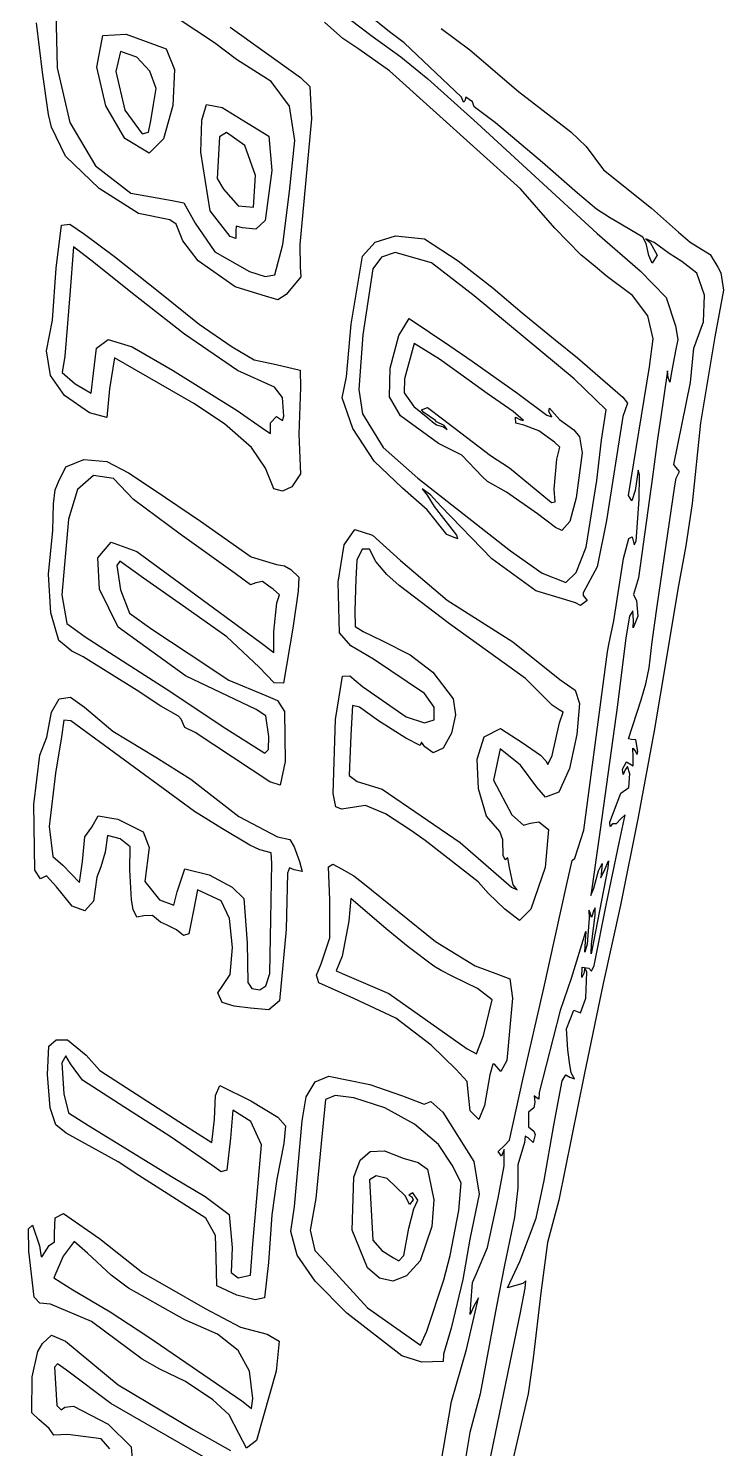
# Model space of a CAD drawing. Header units: centimetres. Extents: x -15 to 4, y -18.3 to 11.
# Drawn here: x -7.501 to -5.904, y 2.628 to 5.893 of the extents above; entities that cross this region are included whole.
import ezdxf

# ---------------------------------------------------------------- set-up
doc = ezdxf.new("R2010")
doc.units = ezdxf.units.CM
doc.header["$MEASUREMENT"] = 0
doc.layers.add('digfab課題 v2_Sketch1', color=7, linetype='Continuous')

msp = doc.modelspace()

# ---------------------------------------------------------------- linework, layer by layer
at = {"layer": 'digfab課題 v2_Sketch1'}
for p, q in [((-7.4398, 5.9926), (-7.4353, 5.8022)), ((-7.0734, 5.8596), (-7.1596, 5.916)), ((-6.7875, 5.9324), (-6.7112, 5.8747)), ((-6.6713, 5.8848), (-6.7228, 5.9257)), ((-7.4686, 5.7919), (-7.4825, 5.905)), ((-7.3305, 5.8761), (-7.2766, 5.8789)), ((-7.2766, 5.8789), (-7.1851, 5.8457)), ((-7.0379, 5.8951), (-6.876, 5.7798)), ((-6.7786, 5.8696), (-6.821, 5.9071)), ((-6.6374, 5.8595), (-6.6713, 5.8848)), ((-6.5524, 5.8926), (-6.487, 5.8434)), ((-7.3441, 5.8032), (-7.3305, 5.8761)), ((-7.3305, 5.8761), (-7.3305, 5.8761)), ((-7.1851, 5.8457), (-7.1654, 5.7979)), ((-7.0228, 5.8212), (-7.0734, 5.8596)), ((-6.7417, 5.8447), (-6.7786, 5.8696)), ((-6.6712, 5.7951), (-6.7417, 5.8447)), ((-6.7112, 5.8747), (-6.6453, 5.8269)), ((-6.5063, 5.7347), (-6.6374, 5.8595)), ((-7.2896, 5.8397), (-7.3006, 5.7934)), ((-7.2521, 5.8266), (-7.2896, 5.8397)), ((-7.2224, 5.7945), (-7.2521, 5.8266)), ((-6.9435, 5.7708), (-7.0228, 5.8212)), ((-6.6453, 5.8269), (-6.583, 5.7769)), ((-6.487, 5.8434), (-6.375, 5.7476)), ((-7.4551, 5.6945), (-7.4686, 5.7919)), ((-7.4353, 5.8022), (-7.4062, 5.6759)), ((-7.3234, 5.7148), (-7.3441, 5.8032)), ((-7.3006, 5.7934), (-7.2794, 5.7048)), ((-7.2074, 5.7546), (-7.2224, 5.7945)), ((-7.1654, 5.7979), (-7.1694, 5.7156)), ((-6.876, 5.7798), (-6.8542, 5.7591)), ((-6.3701, 5.5237), (-6.6712, 5.7951)), ((-7.2139, 5.7179), (-7.2074, 5.7546)), ((-6.9011, 5.7141), (-6.9435, 5.7708)), ((-6.8542, 5.7591), (-6.851, 5.6844)), ((-6.583, 5.7769), (-6.47, 5.6749)), ((-6.375, 5.7476), (-6.255, 5.6547)), ((-7.2796, 5.6394), (-7.3234, 5.7148)), ((-7.2198, 5.68), (-7.2139, 5.7179)), ((-7.1694, 5.7156), (-7.191, 5.6384)), ((-7.1031, 5.6813), (-7.0917, 5.7172)), ((-7.0917, 5.7172), (-7.0564, 5.7108)), ((-7.0917, 5.7172), (-7.0917, 5.7172)), ((-6.8892, 5.6351), (-6.9011, 5.7141)), ((-6.5016, 5.7229), (-6.5063, 5.7347)), ((-6.4982, 5.7261), (-6.5016, 5.7229)), ((-6.4963, 5.7345), (-6.4982, 5.7261)), ((-6.4806, 5.7236), (-6.4963, 5.7345)), ((-6.4767, 5.7123), (-6.4806, 5.7236)), ((-7.4485, 5.6658), (-7.4551, 5.6945)), ((-7.2794, 5.7048), (-7.2399, 5.6502)), ((-7.2794, 5.7048), (-7.2794, 5.7048)), ((-7.1048, 5.6078), (-7.1031, 5.6813)), ((-7.0564, 5.7108), (-6.9962, 5.6739)), ((-6.851, 5.6844), (-6.8776, 5.3954)), ((-6.4282, 5.6751), (-6.4767, 5.7123)), ((-7.4161, 5.5985), (-7.4485, 5.6658)), ((-7.4062, 5.6759), (-7.3472, 5.5769)), ((-7.2399, 5.6502), (-7.2255, 5.6537)), ((-7.2255, 5.6537), (-7.2198, 5.68)), ((-7.046, 5.6535), (-7.0621, 5.6432)), ((-7.004, 5.623), (-7.046, 5.6535)), ((-6.9962, 5.6739), (-6.9488, 5.6449)), ((-6.47, 5.6749), (-6.1941, 5.4212)), ((-6.3197, 5.5842), (-6.4282, 5.6751)), ((-6.255, 5.6547), (-6.2195, 5.6214)), ((-7.2238, 5.6055), (-7.2796, 5.6394)), ((-7.191, 5.6384), (-7.2238, 5.6055)), ((-7.0621, 5.6432), (-7.0677, 5.5475)), ((-6.9793, 5.5541), (-7.004, 5.623)), ((-6.9488, 5.6449), (-6.9418, 5.566)), ((-6.9013, 5.5175), (-6.8892, 5.6351)), ((-6.2195, 5.6214), (-6.1798, 5.5674)), ((-7.3391, 5.5242), (-7.4161, 5.5985)), ((-7.0835, 5.4733), (-7.1048, 5.6078)), ((-6.2392, 5.5136), (-6.3197, 5.5842)), ((-7.3472, 5.5769), (-7.2661, 5.5141)), ((-6.9844, 5.4815), (-6.9793, 5.5541)), ((-6.9418, 5.566), (-6.9574, 5.4507)), ((-6.1798, 5.5674), (-6.0694, 5.4796)), ((-7.2487, 5.4672), (-7.3391, 5.5242)), ((-7.0677, 5.5475), (-7.0677, 5.5475)), ((-7.0677, 5.5475), (-7.0531, 5.5227)), ((-7.0531, 5.5227), (-7.0189, 5.4847)), ((-6.2911, 5.4332), (-6.3701, 5.5237)), ((-7.2661, 5.5141), (-7.1707, 5.4967)), ((-7.1707, 5.4967), (-7.1441, 5.4915)), ((-7.1441, 5.4915), (-7.1179, 5.4445)), ((-6.9167, 5.3959), (-6.9013, 5.5175)), ((-6.1957, 5.4772), (-6.2392, 5.5136)), ((-7.1763, 5.4522), (-7.2487, 5.4672)), ((-7.038, 5.4138), (-7.0835, 5.4733)), ((-7.0189, 5.4847), (-6.9844, 5.4815)), ((-6.1655, 5.4576), (-6.1957, 5.4772)), ((-6.0889, 5.4128), (-6.1655, 5.4576)), ((-6.0694, 5.4796), (-6.0075, 5.424)), ((-7.4372, 5.3415), (-7.4252, 5.4402)), ((-7.4252, 5.4402), (-7.406, 5.4423)), ((-7.406, 5.4423), (-7.3726, 5.4193)), ((-7.1614, 5.4427), (-7.1763, 5.4522)), ((-7.1467, 5.404), (-7.1614, 5.4427)), ((-7.1179, 5.4445), (-7.0732, 5.379)), ((-7.0243, 5.4271), (-7.0247, 5.4094)), ((-7.0242, 5.4379), (-7.0243, 5.4271)), ((-7.0095, 5.4344), (-7.0242, 5.4379)), ((-6.9784, 5.4311), (-7.0095, 5.4344)), ((-6.9574, 5.4507), (-6.9784, 5.4311)), ((-6.2321, 5.3717), (-6.2911, 5.4332)), ((-6.1941, 5.4212), (-6.0951, 5.335)), ((-6.0075, 5.424), (-5.9805, 5.4009)), ((-7.3975, 5.3902), (-7.4062, 5.2797)), ((-7.3513, 5.3546), (-7.3975, 5.3902)), ((-7.3726, 5.4193), (-7.3036, 5.3682)), ((-7.1109, 5.3582), (-7.1467, 5.404)), ((-7.0247, 5.4094), (-7.038, 5.4138)), ((-6.9352, 5.3259), (-6.9167, 5.3959)), ((-6.8776, 5.3954), (-6.8769, 5.3441)), ((-6.7339, 5.3686), (-6.7045, 5.4009)), ((-6.7045, 5.4009), (-6.6577, 5.4155)), ((-6.6577, 5.4155), (-6.591, 5.409)), ((-6.591, 5.409), (-6.5136, 5.3583)), ((-6.0817, 5.3977), (-6.0889, 5.4128)), ((-6.0634, 5.4005), (-6.0823, 5.409)), ((-6.0823, 5.409), (-6.0726, 5.4007)), ((-6.0753, 5.3706), (-6.0817, 5.3977)), ((-6.0726, 5.4007), (-6.0563, 5.3713)), ((-6.0288, 5.3749), (-6.0634, 5.4005)), ((-5.9805, 5.4009), (-5.9343, 5.3726)), ((-7.2623, 5.2834), (-7.3513, 5.3546)), ((-7.3036, 5.3682), (-7.199, 5.2853)), ((-7.0259, 5.2984), (-7.1109, 5.3582)), ((-7.0732, 5.379), (-6.9929, 5.3339)), ((-6.7598, 5.2125), (-6.7339, 5.3686)), ((-6.69, 5.3667), (-6.7094, 5.34)), ((-6.6588, 5.3776), (-6.69, 5.3667)), ((-6.5753, 5.3533), (-6.6588, 5.3776)), ((-6.5136, 5.3583), (-6.433, 5.2952)), ((-6.1986, 5.3449), (-6.2321, 5.3717)), ((-6.0679, 5.3527), (-6.0753, 5.3706)), ((-6.0563, 5.3713), (-6.0679, 5.3527)), ((-5.9995, 5.3568), (-6.0288, 5.3749)), ((-5.9649, 5.33), (-5.9995, 5.3568)), ((-5.9343, 5.3726), (-5.917, 5.3439)), ((-7.4458, 5.2216), (-7.4372, 5.3415)), ((-6.9929, 5.3339), (-6.9571, 5.3219)), ((-6.9571, 5.3219), (-6.9352, 5.3259)), ((-6.8769, 5.3441), (-6.875, 5.3211)), ((-6.7094, 5.34), (-6.733, 5.1879)), ((-6.477, 5.278), (-6.5753, 5.3533)), ((-6.1737, 5.324), (-6.1986, 5.3449)), ((-6.1132, 5.2786), (-6.1737, 5.324)), ((-6.0951, 5.335), (-6.0354, 5.2738)), ((-5.9477, 5.2796), (-5.9649, 5.33)), ((-5.917, 5.3439), (-5.9097, 5.3303)), ((-5.9097, 5.3303), (-5.9036, 5.2907)), ((-6.9644, 5.2795), (-7.0259, 5.2984)), ((-6.875, 5.3211), (-6.9093, 5.2805)), ((-6.433, 5.2952), (-6.3663, 5.2388)), ((-5.9036, 5.2907), (-5.9238, 5.1832)), ((-7.4062, 5.2797), (-7.4174, 5.1392)), ((-7.1427, 5.1895), (-7.2623, 5.2834)), ((-7.199, 5.2853), (-7.1089, 5.2127)), ((-6.9278, 5.2683), (-6.9644, 5.2795)), ((-6.9093, 5.2805), (-6.9278, 5.2683)), ((-6.2474, 5.0868), (-6.477, 5.278)), ((-6.0781, 5.232), (-6.1132, 5.2786)), ((-6.0354, 5.2738), (-6.0138, 5.2086)), ((-5.9495, 5.218), (-5.9477, 5.2796)), ((-6.6498, 5.1868), (-6.6259, 5.2254)), ((-6.6259, 5.2254), (-6.5327, 5.1629)), ((-6.3663, 5.2388), (-6.291, 5.1766)), ((-6.0658, 5.1791), (-6.0781, 5.232)), ((-7.4595, 5.1516), (-7.4458, 5.2216)), ((-7.4458, 5.2216), (-7.4458, 5.2216)), ((-7.1089, 5.2127), (-7.0333, 5.1607)), ((-6.77, 5.0916), (-6.7598, 5.2125)), ((-6.0138, 5.2086), (-6.0087, 5.1777)), ((-5.9721, 5.1577), (-5.9495, 5.218)), ((-7.3449, 5.1571), (-7.3184, 5.1771)), ((-7.3184, 5.1771), (-7.2632, 5.1602)), ((-7.2632, 5.1602), (-7.1702, 5.1069)), ((-7.0207, 5.1063), (-7.1427, 5.1895)), ((-7.0333, 5.1607), (-6.9823, 5.1304)), ((-6.733, 5.1879), (-6.7422, 5.0625)), ((-6.6696, 5.1117), (-6.6498, 5.1868)), ((-6.615, 5.168), (-6.6371, 5.0868)), ((-6.5568, 5.1319), (-6.615, 5.168)), ((-6.5327, 5.1629), (-6.4815, 5.1278)), ((-6.291, 5.1766), (-6.2391, 5.1355)), ((-6.074, 5.1148), (-6.0658, 5.1791)), ((-6.0087, 5.1777), (-6.0138, 5.1512)), ((-5.9238, 5.1832), (-5.9564, 4.9857)), ((-7.4507, 5.0948), (-7.4595, 5.1516)), ((-7.4174, 5.1392), (-7.424, 5.1018)), ((-7.3517, 5.0998), (-7.3449, 5.1571)), ((-7.3034, 5.1355), (-7.3151, 5.0643)), ((-7.1211, 5.0305), (-7.3034, 5.1355)), ((-6.9823, 5.1304), (-6.9322, 5.1201)), ((-6.4886, 5.083), (-6.5568, 5.1319)), ((-6.4815, 5.1278), (-6.3768, 5.053)), ((-6.2391, 5.1355), (-6.1352, 5.0451)), ((-6.0138, 5.1512), (-6.0222, 5.1062)), ((-5.9797, 5.0782), (-5.9721, 5.1577)), ((-7.4183, 5.0483), (-7.4507, 5.0948)), ((-7.424, 5.1018), (-7.3937, 5.0755)), ((-7.3572, 5.0543), (-7.3517, 5.0998)), ((-7.1702, 5.1069), (-7.0213, 5.0144)), ((-6.9355, 5.0681), (-7.0207, 5.1063)), ((-6.9322, 5.1201), (-6.8767, 5.1071)), ((-6.8767, 5.1071), (-6.8762, 5.0671)), ((-6.6715, 5.0453), (-6.6696, 5.1117)), ((-6.6696, 5.1117), (-6.6696, 5.1117)), ((-6.122, 4.8186), (-6.074, 5.1148)), ((-6.0326, 5.1055), (-6.0487, 4.9945)), ((-6.0308, 5.0896), (-6.0326, 5.1055)), ((-6.0222, 5.1062), (-6.0269, 5.0793)), ((-7.3937, 5.0755), (-7.3572, 5.0543)), ((-7.3937, 5.0755), (-7.3937, 5.0755)), ((-7.3151, 5.0643), (-7.3209, 4.9983)), ((-6.9171, 5.0437), (-6.9355, 5.0681)), ((-6.8762, 5.0671), (-6.8795, 4.9594)), ((-6.7801, 5.0433), (-6.77, 5.0916)), ((-6.77, 5.0916), (-6.77, 5.0916)), ((-6.7422, 5.0625), (-6.7337, 5.0062)), ((-6.6371, 5.0868), (-6.6381, 5.0549)), ((-6.4469, 5.0531), (-6.4886, 5.083)), ((-6.1735, 5.0156), (-6.2474, 5.0868)), ((-6.0269, 5.0793), (-6.0308, 5.0896)), ((-6.0177, 4.8898), (-5.9797, 5.0782)), ((-7.3611, 5.0091), (-7.4183, 5.0483)), ((-7.051, 4.9834), (-7.1211, 5.0305)), ((-6.914, 5.0011), (-6.9171, 5.0437)), ((-6.756, 4.9726), (-6.7801, 5.0433)), ((-6.6462, 5.0018), (-6.6715, 5.0453)), ((-6.6381, 5.0549), (-6.6152, 5.0232)), ((-6.3875, 5.0116), (-6.4469, 5.0531)), ((-6.3768, 5.053), (-6.3102, 5.0037)), ((-6.1245, 5.0306), (-6.1355, 5.0002)), ((-6.1352, 5.0451), (-6.1245, 5.0306)), ((-7.3209, 4.9983), (-7.3611, 5.0091)), ((-7.0213, 5.0144), (-6.9582, 4.9695)), ((-6.9451, 4.9859), (-6.9309, 5.0006)), ((-6.9309, 5.0006), (-6.9175, 4.9913)), ((-6.9175, 4.9913), (-6.914, 5.0011)), ((-6.7337, 5.0062), (-6.6861, 4.9293)), ((-6.7337, 5.0062), (-6.7337, 5.0062)), ((-6.559, 4.9379), (-6.6462, 5.0018)), ((-6.6152, 5.0232), (-6.5831, 4.9969)), ((-6.6152, 5.0232), (-6.6152, 5.0232)), ((-6.5977, 5.0156), (-6.5843, 5.0213)), ((-6.5923, 5.0093), (-6.5977, 5.0156)), ((-6.566, 4.9912), (-6.5923, 5.0093)), ((-6.5843, 5.0213), (-6.5498, 4.9949)), ((-6.5831, 4.9969), (-6.5727, 4.9883)), ((-6.3636, 4.9909), (-6.3875, 5.0116)), ((-6.3821, 4.999), (-6.3705, 4.9929)), ((-6.3809, 4.985), (-6.3821, 4.999)), ((-6.3102, 5.0037), (-6.2984, 4.9998)), ((-6.3051, 5.012), (-6.3038, 5.0193)), ((-6.2984, 4.9998), (-6.3051, 5.012)), ((-6.3038, 5.0193), (-6.2806, 4.9934)), ((-6.1842, 4.9457), (-6.1735, 5.0156)), ((-6.1355, 5.0002), (-6.1729, 4.7614)), ((-6.989, 4.929), (-7.051, 4.9834)), ((-6.9582, 4.9695), (-6.9447, 4.9614)), ((-6.9447, 4.9614), (-6.9451, 4.9859)), ((-6.7068, 4.8974), (-6.756, 4.9726)), ((-6.5727, 4.9883), (-6.5635, 4.9808)), ((-6.5631, 4.9882), (-6.566, 4.9912)), ((-6.5635, 4.9808), (-6.5472, 4.9762)), ((-6.5455, 4.9799), (-6.5631, 4.9882)), ((-6.5498, 4.9949), (-6.4393, 4.9107)), ((-6.5472, 4.9762), (-6.5392, 4.9707)), ((-6.5392, 4.9707), (-6.5455, 4.9799)), ((-6.3625, 4.9806), (-6.3809, 4.985)), ((-6.3705, 4.9929), (-6.3636, 4.9909)), ((-6.3286, 4.9674), (-6.3625, 4.9806)), ((-6.2925, 4.9417), (-6.3286, 4.9674)), ((-6.2806, 4.9934), (-6.2481, 4.9693)), ((-6.2481, 4.9693), (-6.2346, 4.9536)), ((-6.0487, 4.9945), (-6.0556, 4.949)), ((-5.9564, 4.9857), (-5.9758, 4.8001)), ((-6.8795, 4.9594), (-6.876, 4.8686)), ((-6.505, 4.9112), (-6.559, 4.9379)), ((-6.2801, 4.9299), (-6.2925, 4.9417)), ((-6.2871, 4.902), (-6.2801, 4.9299)), ((-6.2346, 4.9536), (-6.229, 4.9165)), ((-6.1952, 4.8531), (-6.1842, 4.9457)), ((-6.0556, 4.949), (-6.0671, 4.8615)), ((-7.4153, 4.8848), (-7.3737, 4.9011)), ((-7.3737, 4.9011), (-7.3212, 4.897)), ((-6.9564, 4.8816), (-6.989, 4.929)), ((-6.6415, 4.8357), (-6.7068, 4.8974)), ((-6.6861, 4.9293), (-6.6063, 4.8585)), ((-6.4587, 4.8627), (-6.505, 4.9112)), ((-6.4393, 4.9107), (-6.3958, 4.8826)), ((-6.293, 4.8336), (-6.2871, 4.902)), ((-6.229, 4.9165), (-6.2426, 4.8133)), ((-7.4322, 4.8499), (-7.4153, 4.8848)), ((-7.3514, 4.8647), (-7.3882, 4.8328)), ((-7.306, 4.8577), (-7.3514, 4.8647)), ((-7.3212, 4.897), (-7.2717, 4.8707)), ((-7.2717, 4.8707), (-7.2127, 4.8321)), ((-6.937, 4.834), (-6.9564, 4.8816)), ((-6.876, 4.8686), (-6.8957, 4.8385)), ((-6.3958, 4.8826), (-6.2992, 4.803)), ((-6.1001, 4.877), (-6.1065, 4.8302)), ((-6.0971, 4.8665), (-6.1001, 4.877)), ((-6.0978, 4.8096), (-6.0971, 4.8665)), ((-6.0134, 4.8837), (-6.0177, 4.8898)), ((-6.0049, 4.8737), (-6.0134, 4.8837)), ((-6.0123, 4.8583), (-6.0049, 4.8737)), ((-7.44, 4.8317), (-7.4322, 4.8499)), ((-7.3882, 4.8328), (-7.409, 4.7642)), ((-7.2595, 4.8095), (-7.306, 4.8577)), ((-7.2127, 4.8321), (-7.1057, 4.76)), ((-6.9175, 4.8286), (-6.937, 4.834)), ((-6.8957, 4.8385), (-6.9175, 4.8286)), ((-6.5852, 4.7861), (-6.6415, 4.8357)), ((-6.6063, 4.8585), (-6.3937, 4.6914)), ((-6.5964, 4.8337), (-6.5849, 4.8197)), ((-6.5776, 4.8206), (-6.5964, 4.8337)), ((-6.4459, 4.8507), (-6.4587, 4.8627)), ((-6.4024, 4.8264), (-6.4459, 4.8507)), ((-6.291, 4.8042), (-6.293, 4.8336)), ((-6.2198, 4.7003), (-6.1952, 4.8531)), ((-6.0671, 4.8615), (-6.0994, 4.6298)), ((-6.0566, 4.5646), (-6.0156, 4.8411)), ((-6.0156, 4.8411), (-6.0123, 4.8583)), ((-7.4452, 4.7384), (-7.4436, 4.7995)), ((-7.4436, 4.7995), (-7.44, 4.8317)), ((-7.1527, 4.73), (-7.2595, 4.8095)), ((-6.5849, 4.8197), (-6.5685, 4.7934)), ((-6.5538, 4.7941), (-6.5776, 4.8206)), ((-6.331, 4.7768), (-6.4024, 4.8264)), ((-6.2992, 4.803), (-6.291, 4.8042)), ((-6.2426, 4.8133), (-6.2569, 4.759)), ((-6.1145, 4.8063), (-6.122, 4.8186)), ((-6.1065, 4.8302), (-6.1145, 4.8063)), ((-6.1047, 4.714), (-6.0978, 4.8096)), ((-5.9758, 4.8001), (-5.9901, 4.7027)), ((-6.5395, 4.7291), (-6.5852, 4.7861)), ((-6.5685, 4.7934), (-6.5171, 4.7273)), ((-6.4364, 4.6734), (-6.5538, 4.7941)), ((-6.2903, 4.745), (-6.331, 4.7768)), ((-7.455, 4.6376), (-7.4452, 4.7384)), ((-7.4452, 4.7384), (-7.4452, 4.7384)), ((-7.409, 4.7642), (-7.4242, 4.5904)), ((-7.1057, 4.76), (-6.9893, 4.6777)), ((-6.7755, 4.7053), (-6.7515, 4.7405)), ((-6.7515, 4.7405), (-6.7106, 4.7277)), ((-6.2751, 4.7383), (-6.2903, 4.745)), ((-6.2569, 4.759), (-6.2751, 4.7383)), ((-6.1729, 4.7614), (-6.1945, 4.6544)), ((-7.3417, 4.6758), (-7.3114, 4.7115)), ((-7.3114, 4.7115), (-7.2522, 4.6897)), ((-7.0259, 4.6392), (-7.1527, 4.73)), ((-6.7891, 4.6198), (-6.7755, 4.7053)), ((-6.7106, 4.7277), (-6.6464, 4.6691)), ((-6.5149, 4.719), (-6.5395, 4.7291)), ((-6.5171, 4.7273), (-6.5149, 4.719)), ((-6.1336, 4.6739), (-6.1215, 4.7197)), ((-6.1215, 4.7197), (-6.1141, 4.7234)), ((-6.1141, 4.7234), (-6.1091, 4.7053)), ((-6.1091, 4.7053), (-6.1047, 4.714)), ((-5.9901, 4.7027), (-6.0085, 4.6036)), ((-7.3379, 4.6036), (-7.3417, 4.6758)), ((-7.2522, 4.6897), (-7.154, 4.6183)), ((-6.9893, 4.6777), (-6.9308, 4.6604)), ((-6.7469, 4.6702), (-6.7492, 4.6267)), ((-6.7342, 4.695), (-6.7469, 4.6702)), ((-6.7175, 4.6957), (-6.7342, 4.695)), ((-6.7031, 4.6668), (-6.7175, 4.6957)), ((-6.6464, 4.6691), (-6.5392, 4.5778)), ((-6.3355, 4.5999), (-6.4364, 4.6734)), ((-6.3937, 4.6914), (-6.3203, 4.6402)), ((-6.2428, 4.6419), (-6.2198, 4.7003)), ((-6.1558, 4.5305), (-6.1336, 4.6739)), ((-7.4496, 4.5487), (-7.455, 4.6376)), ((-7.2916, 4.6681), (-7.2978, 4.6578)), ((-7.2978, 4.6578), (-7.2896, 4.6022)), ((-7.237, 4.629), (-7.2916, 4.6681)), ((-6.9909, 4.6131), (-7.0259, 4.6392)), ((-6.9308, 4.6604), (-6.9125, 4.6568)), ((-6.9125, 4.6568), (-6.898, 4.6485)), ((-6.898, 4.6485), (-6.8795, 4.6313)), ((-6.6776, 4.637), (-6.7031, 4.6668)), ((-6.6493, 4.6117), (-6.6776, 4.637)), ((-6.3203, 4.6402), (-6.2659, 4.6186)), ((-6.2659, 4.6186), (-6.2428, 4.6419)), ((-6.1945, 4.6544), (-6.2266, 4.5946)), ((-7.2948, 4.516), (-7.3379, 4.6036)), ((-7.1394, 4.5603), (-7.237, 4.629)), ((-7.154, 4.6183), (-6.9688, 4.4818)), ((-6.9784, 4.6179), (-6.9909, 4.6131)), ((-6.9637, 4.6207), (-6.9784, 4.6179)), ((-6.9491, 4.6102), (-6.9637, 4.6207)), ((-6.9389, 4.6036), (-6.9491, 4.6102)), ((-6.924, 4.5906), (-6.9389, 4.6036)), ((-6.8795, 4.6313), (-6.8816, 4.5987)), ((-6.7866, 4.5031), (-6.7891, 4.6198)), ((-6.7492, 4.6267), (-6.7509, 4.5534)), ((-6.5338, 4.5239), (-6.6493, 4.6117)), ((-6.0994, 4.6298), (-6.1103, 4.5912)), ((-6.0085, 4.6036), (-6.0347, 4.4463)), ((-7.4242, 4.5904), (-7.4127, 4.5248)), ((-7.2896, 4.6022), (-7.2694, 4.5484)), ((-6.9372, 4.5057), (-6.9306, 4.5718)), ((-6.9306, 4.5718), (-6.924, 4.5906)), ((-6.8816, 4.5987), (-6.8935, 4.5137)), ((-6.5392, 4.5778), (-6.3883, 4.4826)), ((-6.2665, 4.5788), (-6.3355, 4.5999)), ((-6.2439, 4.5717), (-6.2665, 4.5788)), ((-6.2322, 4.5661), (-6.2439, 4.5717)), ((-6.2171, 4.5774), (-6.2322, 4.5661)), ((-6.2266, 4.5946), (-6.2263, 4.5887)), ((-6.2263, 4.5887), (-6.2171, 4.5774)), ((-6.1103, 4.5912), (-6.104, 4.5767)), ((-6.104, 4.5767), (-6.1006, 4.5411)), ((-7.4312, 4.4854), (-7.4496, 4.5487)), ((-7.2694, 4.5484), (-7.2179, 4.5116)), ((-7.0454, 4.4939), (-7.1394, 4.5603)), ((-6.7509, 4.5534), (-6.7506, 4.5178)), ((-6.1195, 4.5411), (-6.1284, 4.4912)), ((-6.1122, 4.5533), (-6.1195, 4.5411)), ((-6.1105, 4.5316), (-6.1122, 4.5533)), ((-6.1006, 4.5411), (-6.1113, 4.5142)), ((-6.0679, 4.4824), (-6.0566, 4.5646)), ((-7.4127, 4.5248), (-7.3706, 4.4935)), ((-7.4127, 4.5248), (-7.4127, 4.5248)), ((-7.1401, 4.4043), (-7.2948, 4.516)), ((-7.2179, 4.5116), (-7.1321, 4.4544)), ((-6.9375, 4.4581), (-6.9372, 4.5057)), ((-6.8935, 4.5137), (-6.9149, 4.3876)), ((-6.7506, 4.5178), (-6.7318, 4.5062)), ((-6.7318, 4.5062), (-6.6875, 4.4846)), ((-6.3589, 4.398), (-6.5338, 4.5239)), ((-6.1677, 4.4762), (-6.1558, 4.5305)), ((-6.1113, 4.5142), (-6.1105, 4.5316)), ((-7.4019, 4.4612), (-7.4312, 4.4854)), ((-7.3706, 4.4935), (-7.3151, 4.458)), ((-6.9713, 4.4241), (-7.0454, 4.4939)), ((-6.9688, 4.4818), (-6.9375, 4.4581)), ((-6.7603, 4.473), (-6.7866, 4.5031)), ((-6.7084, 4.4421), (-6.7603, 4.473)), ((-6.6875, 4.4846), (-6.6242, 4.4527)), ((-6.3883, 4.4826), (-6.2803, 4.3957)), ((-6.1708, 4.4594), (-6.1677, 4.4762)), ((-6.1284, 4.4912), (-6.1472, 4.3376)), ((-6.075, 4.4228), (-6.0679, 4.4824)), ((-7.3752, 4.4475), (-7.4019, 4.4612)), ((-7.2515, 4.3707), (-7.3752, 4.4475)), ((-7.3151, 4.458), (-7.1848, 4.3744)), ((-7.1321, 4.4544), (-7.0405, 4.3942)), ((-6.5909, 4.3636), (-6.7084, 4.4421)), ((-6.6242, 4.4527), (-6.5719, 4.4127)), ((-6.2251, 4.0492), (-6.1708, 4.4594)), ((-6.0347, 4.4463), (-6.0634, 4.2777)), ((-6.9365, 4.388), (-6.9713, 4.4241)), ((-6.5719, 4.4127), (-6.5255, 4.3512)), ((-6.082, 4.3855), (-6.075, 4.4228)), ((-6.978, 4.3264), (-7.1401, 4.4043)), ((-7.0405, 4.3942), (-6.9557, 4.3591)), ((-6.9149, 4.3876), (-6.9365, 4.388)), ((-6.7953, 4.3039), (-6.7797, 4.4036)), ((-6.7797, 4.4036), (-6.7625, 4.4045)), ((-6.7625, 4.4045), (-6.7334, 4.3796)), ((-6.7334, 4.3796), (-6.6331, 4.31)), ((-6.2976, 4.3369), (-6.3589, 4.398)), ((-6.2803, 4.3957), (-6.2451, 4.3713)), ((-6.0929, 4.3487), (-6.082, 4.3855)), ((-7.4485, 4.3207), (-7.4303, 4.3515)), ((-7.4303, 4.3515), (-7.405, 4.3553)), ((-7.405, 4.3553), (-7.3725, 4.3319)), ((-7.1973, 4.3343), (-7.2515, 4.3707)), ((-7.1848, 4.3744), (-7.0479, 4.2833)), ((-6.9557, 4.3591), (-6.9285, 4.3474)), ((-6.9285, 4.3474), (-6.9131, 4.3218)), ((-6.5685, 4.3318), (-6.5909, 4.3636)), ((-6.5255, 4.3512), (-6.5197, 4.3143)), ((-6.2451, 4.3713), (-6.2345, 4.3405)), ((-6.1218, 4.259), (-6.0929, 4.3487)), ((-7.4593, 4.2629), (-7.4485, 4.3207)), ((-7.3725, 4.3319), (-7.3074, 4.2766)), ((-7.1562, 4.3114), (-7.1973, 4.3343)), ((-7.15, 4.3045), (-7.1562, 4.3114)), ((-6.9558, 4.3121), (-6.978, 4.3264)), ((-6.9491, 4.265), (-6.9558, 4.3121)), ((-6.9131, 4.3218), (-6.9114, 4.2071)), ((-6.7563, 4.3363), (-6.7606, 4.2681)), ((-6.7403, 4.3323), (-6.7563, 4.3363)), ((-6.697, 4.3007), (-6.7403, 4.3323)), ((-6.6331, 4.31), (-6.5907, 4.2961)), ((-6.5688, 4.3032), (-6.5685, 4.3318)), ((-6.5197, 4.3143), (-6.5289, 4.272)), ((-6.2812, 4.3263), (-6.2976, 4.3369)), ((-6.272, 4.3207), (-6.2812, 4.3263)), ((-6.2805, 4.2964), (-6.272, 4.3207)), ((-6.2345, 4.3405), (-6.2406, 4.2695)), ((-6.1472, 4.3376), (-6.1874, 4.0503)), ((-7.4196, 4.3023), (-7.4255, 4.264)), ((-7.4038, 4.3004), (-7.4196, 4.3023)), ((-7.1573, 4.1201), (-7.4038, 4.3004)), ((-7.1421, 4.2856), (-7.15, 4.3045)), ((-7.1179, 4.274), (-7.1421, 4.2856)), ((-7.0479, 4.2833), (-6.9581, 4.2265)), ((-6.801, 4.134), (-6.7953, 4.3039)), ((-6.7953, 4.3039), (-6.7953, 4.3039)), ((-6.6341, 4.2605), (-6.697, 4.3007)), ((-6.5907, 4.2961), (-6.5688, 4.3032)), ((-6.454, 4.264), (-6.4167, 4.2827)), ((-6.4167, 4.2827), (-6.3669, 4.251)), ((-6.2974, 4.2212), (-6.2805, 4.2964)), ((-6.0634, 4.2777), (-6.1001, 4.0792)), ((-7.4753, 4.2215), (-7.4593, 4.2629)), ((-7.4255, 4.264), (-7.4393, 4.1803)), ((-7.3074, 4.2766), (-7.2088, 4.2171)), ((-6.9466, 4.1602), (-7.1179, 4.274)), ((-6.9494, 4.2349), (-6.9491, 4.265)), ((-6.7606, 4.2681), (-6.7645, 4.1747)), ((-6.6012, 4.2437), (-6.6341, 4.2605)), ((-6.5982, 4.2515), (-6.6012, 4.2437)), ((-6.5904, 4.2411), (-6.5982, 4.2515)), ((-6.5289, 4.272), (-6.5478, 4.2382)), ((-6.47, 4.2122), (-6.454, 4.264)), ((-6.3669, 4.251), (-6.3248, 4.2215)), ((-6.2406, 4.2695), (-6.2581, 4.1908)), ((-6.1156, 4.2577), (-6.1218, 4.259)), ((-6.105, 4.2567), (-6.1156, 4.2577)), ((-6.1005, 4.2303), (-6.105, 4.2567)), ((-7.4892, 4.1085), (-7.4753, 4.2215)), ((-7.4753, 4.2215), (-7.4753, 4.2215)), ((-7.2088, 4.2171), (-7.1284, 4.1668)), ((-6.9581, 4.2265), (-6.9494, 4.2349)), ((-6.5713, 4.227), (-6.5904, 4.2411)), ((-6.5478, 4.2382), (-6.5713, 4.227)), ((-6.467, 4.144), (-6.47, 4.2122)), ((-6.4169, 4.2365), (-6.4328, 4.1644)), ((-6.3703, 4.1986), (-6.4169, 4.2365)), ((-6.3248, 4.2215), (-6.3123, 4.2088)), ((-6.3077, 4.2), (-6.2974, 4.2212)), ((-6.1113, 4.2178), (-6.1125, 4.2379)), ((-6.1125, 4.2379), (-6.1079, 4.2327)), ((-6.1118, 4.1972), (-6.1113, 4.2178)), ((-6.1079, 4.2327), (-6.1023, 4.2232)), ((-6.1023, 4.2232), (-6.1005, 4.2303)), ((-7.4393, 4.1803), (-7.4533, 4.0577)), ((-6.9114, 4.2071), (-6.9227, 4.1526)), ((-6.3328, 4.1479), (-6.3703, 4.1986)), ((-6.3123, 4.2088), (-6.3077, 4.2)), ((-6.2581, 4.1908), (-6.2821, 4.1369)), ((-6.1361, 4.1897), (-6.1268, 4.2062)), ((-6.1348, 4.1774), (-6.1361, 4.1897)), ((-6.1298, 4.1878), (-6.1348, 4.1774)), ((-6.1241, 4.196), (-6.1298, 4.1878)), ((-6.1268, 4.2062), (-6.1118, 4.1972)), ((-6.1188, 4.1785), (-6.1241, 4.196)), ((-7.1284, 4.1668), (-7.0177, 4.0807)), ((-6.9227, 4.1526), (-6.9466, 4.1602)), ((-6.7645, 4.1747), (-6.746, 4.1615)), ((-6.746, 4.1615), (-6.746, 4.1615)), ((-6.746, 4.1615), (-6.6881, 4.1435)), ((-6.4328, 4.1644), (-6.3904, 4.0847)), ((-6.3128, 4.1253), (-6.3328, 4.1479)), ((-6.1396, 4.1348), (-6.1213, 4.1472)), ((-6.1213, 4.1472), (-6.1188, 4.1785)), ((-7.1198, 4.0926), (-7.1573, 4.1201)), ((-6.7948, 4.1032), (-6.801, 4.134)), ((-6.6881, 4.1435), (-6.5088, 4.0212)), ((-6.4484, 4.0813), (-6.467, 4.144)), ((-6.2821, 4.1369), (-6.3128, 4.1253)), ((-6.1652, 4.0679), (-6.1396, 4.1348)), ((-7.4864, 3.9574), (-7.4892, 4.1085)), ((-7.3553, 4.0566), (-7.341, 4.0826)), ((-7.341, 4.0826), (-7.2958, 4.0748)), ((-7.0552, 4.0528), (-7.1198, 4.0926)), ((-6.7819, 4.0976), (-6.7948, 4.1032)), ((-6.7267, 4.1063), (-6.7819, 4.0976)), ((-6.6803, 4.0866), (-6.7267, 4.1063)), ((-6.6234, 4.0493), (-6.6803, 4.0866)), ((-6.4181, 4.0464), (-6.4484, 4.0813)), ((-6.3904, 4.0847), (-6.3635, 4.0612)), ((-6.1435, 4.0205), (-6.1302, 4.0849)), ((-6.1302, 4.0849), (-6.14, 4.0754)), ((-7.4533, 4.0577), (-7.445, 3.9892)), ((-7.3714, 4.0342), (-7.3553, 4.0566)), ((-7.2958, 4.0748), (-7.238, 4.0455)), ((-6.9924, 4.0147), (-7.0552, 4.0528)), ((-7.0177, 4.0807), (-6.9289, 4.0342)), ((-6.5894, 4.0258), (-6.6234, 4.0493)), ((-6.3635, 4.0612), (-6.3473, 4.0653)), ((-6.3473, 4.0653), (-6.3282, 4.0682)), ((-6.3282, 4.0682), (-6.3058, 4.0506)), ((-6.3058, 4.0506), (-6.3137, 3.9639)), ((-6.2457, 3.9851), (-6.2251, 4.0492)), ((-6.1874, 4.0503), (-6.2085, 3.8994)), ((-6.1642, 4.0579), (-6.1652, 4.0679)), ((-6.1586, 4.0642), (-6.1642, 4.0579)), ((-6.1508, 4.0642), (-6.1586, 4.0642)), ((-6.14, 4.0754), (-6.1508, 4.0642)), ((-6.1001, 4.0792), (-6.1406, 3.8769)), ((-7.3774, 3.9771), (-7.3714, 4.0342)), ((-7.3195, 4.0369), (-7.3252, 3.9989)), ((-7.2903, 4.0294), (-7.3195, 4.0369)), ((-7.2676, 4.0107), (-7.2903, 4.0294)), ((-7.238, 4.0455), (-7.2235, 4.0094)), ((-6.9289, 4.0342), (-6.9004, 4.0282)), ((-6.9004, 4.0282), (-6.8905, 4.0107)), ((-6.468, 3.9309), (-6.5894, 4.0258)), ((-6.5088, 4.0212), (-6.3912, 3.9181)), ((-6.4109, 4.0274), (-6.4181, 4.0464)), ((-6.4105, 3.9911), (-6.4109, 4.0274)), ((-6.1728, 3.8806), (-6.1435, 4.0205)), ((-7.445, 3.9892), (-7.445, 3.9892)), ((-7.445, 3.9892), (-7.4223, 3.9686)), ((-7.3252, 3.9989), (-7.3352, 3.9649)), ((-7.2685, 3.9581), (-7.2676, 4.0107)), ((-7.2235, 4.0094), (-7.2336, 3.9315)), ((-6.9692, 4.0043), (-6.9924, 4.0147)), ((-6.9432, 3.9975), (-6.9692, 4.0043)), ((-6.9419, 3.9736), (-6.9432, 3.9975)), ((-6.8905, 4.0107), (-6.8786, 3.9775)), ((-6.4054, 3.9809), (-6.4105, 3.9911)), ((-6.3997, 3.9858), (-6.4054, 3.9809)), ((-6.3954, 3.9637), (-6.3997, 3.9858)), ((-6.252, 3.9796), (-6.2457, 3.9851)), ((-7.4737, 3.9376), (-7.4864, 3.9574)), ((-7.4223, 3.9686), (-7.3839, 3.9287)), ((-7.3839, 3.9287), (-7.3774, 3.9771)), ((-7.3352, 3.9649), (-7.3444, 3.9415)), ((-7.2647, 3.8893), (-7.2685, 3.9581)), ((-7.1596, 3.9078), (-7.1416, 3.9605)), ((-7.1416, 3.9605), (-7.0861, 3.9468)), ((-6.9439, 3.8446), (-6.9419, 3.9736)), ((-6.901, 3.9625), (-6.9062, 3.9504)), ((-6.8909, 3.9578), (-6.901, 3.9625)), ((-6.8719, 3.9545), (-6.8909, 3.9578)), ((-6.8786, 3.9775), (-6.8719, 3.9545)), ((-6.8114, 3.9649), (-6.8014, 3.9709)), ((-6.8086, 3.8891), (-6.8114, 3.9649)), ((-6.8014, 3.9709), (-6.782, 3.9602)), ((-6.782, 3.9602), (-6.7533, 3.9443)), ((-6.3873, 3.9237), (-6.3954, 3.9637)), ((-6.3137, 3.9639), (-6.3464, 3.8677)), ((-6.2644, 3.9218), (-6.252, 3.9796)), ((-6.1695, 3.963), (-6.2076, 3.7647)), ((-6.2021, 3.9162), (-6.1915, 3.9556)), ((-6.1915, 3.9556), (-6.1828, 3.9724)), ((-6.186, 3.9396), (-6.1769, 3.9593)), ((-6.1845, 3.9556), (-6.186, 3.9396)), ((-6.1828, 3.9724), (-6.1845, 3.9556)), ((-6.1769, 3.9593), (-6.1678, 3.9789)), ((-6.1678, 3.9789), (-6.1695, 3.963)), ((-7.4601, 3.9447), (-7.4737, 3.9376)), ((-7.4367, 3.9189), (-7.4601, 3.9447)), ((-7.4008, 3.8744), (-7.4367, 3.9189)), ((-7.3444, 3.9415), (-7.3516, 3.8864)), ((-7.2336, 3.9315), (-7.1997, 3.889)), ((-7.0861, 3.9468), (-7.0334, 3.9182)), ((-7.0334, 3.9182), (-7.0065, 3.8919)), ((-6.9062, 3.9504), (-6.9093, 3.8207)), ((-6.7533, 3.9443), (-6.7325, 3.9283)), ((-6.7325, 3.9283), (-6.5657, 3.7933)), ((-6.4442, 3.9037), (-6.468, 3.9309)), ((-6.3912, 3.9181), (-6.3784, 3.9119)), ((-6.3784, 3.9119), (-6.3873, 3.9237)), ((-6.3165, 3.6859), (-6.2644, 3.9218)), ((-7.3516, 3.8864), (-7.3715, 3.8638)), ((-7.2608, 3.8667), (-7.2647, 3.8893)), ((-7.1997, 3.889), (-7.1673, 3.8772)), ((-7.1673, 3.8772), (-7.1596, 3.9078)), ((-7.1125, 3.9124), (-7.1223, 3.8644)), ((-7.0586, 3.8871), (-7.1125, 3.9124)), ((-7.0393, 3.8466), (-7.0586, 3.8871)), ((-7.0065, 3.8919), (-6.9985, 3.79)), ((-6.8085, 3.8017), (-6.8086, 3.8891)), ((-6.7607, 3.8919), (-6.7652, 3.8404)), ((-6.6795, 3.8226), (-6.7607, 3.8919)), ((-6.4065, 3.8681), (-6.4442, 3.9037)), ((-6.2085, 3.8994), (-6.2021, 3.9162)), ((-7.3715, 3.8638), (-7.4008, 3.8744)), ((-7.2522, 3.8494), (-7.2608, 3.8667)), ((-7.2363, 3.8527), (-7.2522, 3.8494)), ((-7.216, 3.8532), (-7.2363, 3.8527)), ((-7.198, 3.8382), (-7.216, 3.8532)), ((-7.1223, 3.8644), (-7.1324, 3.8111)), ((-6.373, 3.8415), (-6.4065, 3.8681)), ((-6.3464, 3.8677), (-6.373, 3.8415)), ((-6.2112, 3.8619), (-6.2131, 3.8652)), ((-6.2131, 3.8652), (-6.2124, 3.8469)), ((-6.2071, 3.8485), (-6.2112, 3.8619)), ((-6.2075, 3.787), (-6.1991, 3.8542)), ((-6.2016, 3.8657), (-6.2071, 3.8485)), ((-6.1987, 3.8706), (-6.2016, 3.8657)), ((-6.2007, 3.7379), (-6.1728, 3.8806)), ((-6.1991, 3.8542), (-6.1987, 3.8706)), ((-6.1406, 3.8769), (-6.1805, 3.6971)), ((-7.1842, 3.8319), (-7.198, 3.8382)), ((-7.1611, 3.8203), (-7.1842, 3.8319)), ((-7.1449, 3.8073), (-7.1611, 3.8203)), ((-7.0321, 3.7798), (-7.0393, 3.8466)), ((-6.9465, 3.72), (-6.9439, 3.8446)), ((-6.9093, 3.8207), (-6.9241, 3.657)), ((-6.7652, 3.8404), (-6.7802, 3.76)), ((-6.6282, 3.7815), (-6.6795, 3.8226)), ((-6.2124, 3.8469), (-6.217, 3.787)), ((-7.1324, 3.8111), (-7.1449, 3.8073)), ((-6.9985, 3.79), (-6.9972, 3.6991)), ((-6.8176, 3.774), (-6.8085, 3.8017)), ((-6.5657, 3.7933), (-6.4749, 3.7373)), ((-6.2213, 3.8158), (-6.2539, 3.7083)), ((-6.2228, 3.7687), (-6.2211, 3.7945)), ((-6.2192, 3.8158), (-6.2213, 3.8158)), ((-6.2211, 3.7945), (-6.2192, 3.8158)), ((-7.0374, 3.7173), (-7.0321, 3.7798)), ((-6.8283, 3.7421), (-6.8176, 3.774)), ((-6.7802, 3.76), (-6.7944, 3.7262)), ((-6.5698, 3.7366), (-6.6282, 3.7815)), ((-6.217, 3.787), (-6.2228, 3.7687)), ((-6.2076, 3.7647), (-6.2075, 3.787)), ((-6.8392, 3.7164), (-6.8283, 3.7421)), ((-6.8283, 3.7421), (-6.8283, 3.7421)), ((-6.7944, 3.7262), (-6.78, 3.7196)), ((-6.5526, 3.7271), (-6.5698, 3.7366)), ((-6.5257, 3.713), (-6.5526, 3.7271)), ((-6.4749, 3.7373), (-6.4208, 3.7173)), ((-6.2294, 3.7105), (-6.2286, 3.7346)), ((-6.2286, 3.7346), (-6.2136, 3.7321)), ((-6.2227, 3.733), (-6.2246, 3.7196)), ((-6.2176, 3.7233), (-6.2227, 3.733)), ((-6.2205, 3.6634), (-6.2176, 3.7233)), ((-6.2136, 3.7321), (-6.2069, 3.7254)), ((-6.2069, 3.7254), (-6.2007, 3.7379)), ((-7.0659, 3.6755), (-7.0557, 3.6896)), ((-7.0557, 3.6896), (-7.0374, 3.7173)), ((-6.9972, 3.6991), (-6.9878, 3.6853)), ((-6.9698, 3.6822), (-6.9554, 3.6913)), ((-6.9554, 3.6913), (-6.9465, 3.72)), ((-6.8336, 3.6981), (-6.8392, 3.7164)), ((-6.7531, 3.6626), (-6.8336, 3.6981)), ((-6.78, 3.7196), (-6.78, 3.7196)), ((-6.78, 3.7196), (-6.6729, 3.6737)), ((-6.469, 3.6855), (-6.5257, 3.713)), ((-6.4208, 3.7173), (-6.3946, 3.7076)), ((-6.3946, 3.7076), (-6.389, 3.6633)), ((-6.2539, 3.7083), (-6.2792, 3.6346)), ((-6.2246, 3.7196), (-6.2294, 3.7105)), ((-6.1805, 3.6971), (-6.2244, 3.4869)), ((-7.0563, 3.6531), (-7.0659, 3.6755)), ((-6.9878, 3.6853), (-6.9698, 3.6822)), ((-6.9241, 3.657), (-6.9485, 3.636)), ((-6.657, 3.6168), (-6.7531, 3.6626)), ((-6.6729, 3.6737), (-6.4931, 3.5466)), ((-6.4355, 3.6593), (-6.469, 3.6855)), ((-6.4551, 3.5772), (-6.4355, 3.6593)), ((-6.389, 3.6633), (-6.4015, 3.5195)), ((-6.3648, 3.4761), (-6.3165, 3.6859)), ((-6.2328, 3.6292), (-6.2205, 3.6634)), ((-7.0288, 3.6451), (-7.0563, 3.6531)), ((-6.9913, 3.6405), (-7.0288, 3.6451)), ((-6.9485, 3.636), (-6.9913, 3.6405)), ((-6.2792, 3.6346), (-6.3274, 3.4461)), ((-6.2648, 3.593), (-6.2479, 3.6353)), ((-6.2479, 3.6353), (-6.2328, 3.6292)), ((-6.5754, 3.5548), (-6.657, 3.6168)), ((-6.2614, 3.544), (-6.2648, 3.593)), ((-7.4544, 3.5529), (-7.4375, 3.5675)), ((-7.4375, 3.5675), (-7.4117, 3.5675)), ((-7.4117, 3.5675), (-7.3685, 3.5321)), ((-6.4712, 3.5354), (-6.4551, 3.5772)), ((-7.4572, 3.4873), (-7.4544, 3.5529)), ((-7.4544, 3.5529), (-7.4544, 3.5529)), ((-7.4157, 3.5304), (-7.4245, 3.5144)), ((-7.4044, 3.5121), (-7.4157, 3.5304)), ((-7.3685, 3.5321), (-7.3371, 3.4967)), ((-6.5179, 3.4995), (-6.5754, 3.5548)), ((-6.4931, 3.5466), (-6.4712, 3.5354)), ((-6.2577, 3.5151), (-6.2614, 3.544)), ((-7.4245, 3.5144), (-7.4201, 3.4432)), ((-7.3767, 3.4744), (-7.4044, 3.5121)), ((-7.3371, 3.4967), (-7.1423, 3.3712)), ((-6.4927, 3.4715), (-6.5179, 3.4995)), ((-6.4339, 3.5117), (-6.4411, 3.4866)), ((-6.4302, 3.5117), (-6.4339, 3.5117)), ((-6.4158, 3.4948), (-6.4302, 3.5117)), ((-6.4015, 3.5195), (-6.4158, 3.4948)), ((-6.2543, 3.4915), (-6.2577, 3.5151)), ((-7.4517, 3.4113), (-7.4572, 3.4873)), ((-7.2931, 3.4202), (-7.3767, 3.4744)), ((-7.0715, 3.4392), (-7.0612, 3.4621)), ((-7.0612, 3.4621), (-6.99, 3.4274)), ((-6.8631, 3.4362), (-6.8423, 3.4706)), ((-6.8423, 3.4706), (-6.8109, 3.484)), ((-6.8109, 3.484), (-6.7696, 3.4755)), ((-6.7696, 3.4755), (-6.7169, 3.4647)), ((-6.7169, 3.4647), (-6.6417, 3.4383)), ((-6.4909, 3.4476), (-6.4927, 3.4715)), ((-6.4411, 3.4866), (-6.4531, 3.4163)), ((-6.396, 3.3367), (-6.3648, 3.4761)), ((-6.2938, 3.3712), (-6.2747, 3.4728)), ((-6.2244, 3.4869), (-6.2821, 3.1989)), ((-6.2747, 3.4728), (-6.2661, 3.4871)), ((-6.2661, 3.4871), (-6.2567, 3.4818)), ((-6.2567, 3.4818), (-6.2466, 3.4775)), ((-6.2466, 3.4775), (-6.2543, 3.4915)), ((-7.4201, 3.4432), (-7.4095, 3.3994)), ((-7.4201, 3.4432), (-7.4201, 3.4432)), ((-7.0735, 3.385), (-7.0715, 3.4392)), ((-6.8723, 3.3815), (-6.8631, 3.4362)), ((-6.8185, 3.4305), (-6.8287, 3.3292)), ((-6.7963, 3.4397), (-6.8185, 3.4305)), ((-6.7535, 3.4338), (-6.7963, 3.4397)), ((-6.6821, 3.4111), (-6.7535, 3.4338)), ((-6.6417, 3.4383), (-6.5917, 3.4198)), ((-6.4862, 3.4044), (-6.4909, 3.4476)), ((-6.3344, 3.4349), (-6.3393, 3.4387)), ((-6.3393, 3.4387), (-6.3375, 3.4237)), ((-6.3285, 3.4306), (-6.3344, 3.4349)), ((-6.3274, 3.4461), (-6.3285, 3.4306)), ((-7.4386, 3.3718), (-7.4517, 3.4113)), ((-7.4095, 3.3994), (-7.3634, 3.3704)), ((-7.2029, 3.3627), (-7.2931, 3.4202)), ((-7.0313, 3.4054), (-7.0369, 3.3413)), ((-6.9902, 3.3796), (-7.0313, 3.4054)), ((-6.99, 3.4274), (-6.9279, 3.3899)), ((-6.614, 3.3733), (-6.6821, 3.4111)), ((-6.5917, 3.4198), (-6.5764, 3.4255)), ((-6.5764, 3.4255), (-6.5488, 3.4013)), ((-6.5488, 3.4013), (-6.478, 3.2876)), ((-6.466, 3.3843), (-6.4862, 3.4044)), ((-6.4531, 3.4163), (-6.466, 3.3843)), ((-6.3519, 3.4013), (-6.3522, 3.3675)), ((-6.34, 3.4113), (-6.3519, 3.4013)), ((-6.3375, 3.4237), (-6.34, 3.4113)), ((-7.4146, 3.3525), (-7.4386, 3.3718)), ((-7.3634, 3.3704), (-7.1687, 3.2512)), ((-7.1423, 3.3712), (-7.0796, 3.3313)), ((-7.0796, 3.3313), (-7.0735, 3.385)), ((-6.9657, 3.3257), (-6.9902, 3.3796)), ((-6.9279, 3.3899), (-6.9103, 3.3695)), ((-6.9103, 3.3695), (-6.9147, 3.3291)), ((-6.8899, 3.1839), (-6.8723, 3.3815)), ((-6.5591, 3.3271), (-6.614, 3.3733)), ((-6.3522, 3.3675), (-6.3398, 3.3574)), ((-6.3157, 3.2439), (-6.2938, 3.3712)), ((-7.2953, 3.287), (-7.4146, 3.3525)), ((-7.1758, 3.345), (-7.2029, 3.3627)), ((-7.0795, 3.2792), (-7.1758, 3.345)), ((-7.0369, 3.3413), (-7.0454, 3.2674)), ((-6.4067, 3.3249), (-6.396, 3.3367)), ((-6.3612, 3.331), (-6.3763, 3.2801)), ((-6.3595, 3.346), (-6.3612, 3.331)), ((-6.3531, 3.3417), (-6.3595, 3.346)), ((-6.3415, 3.3317), (-6.3531, 3.3417)), ((-6.3366, 3.3494), (-6.3415, 3.3317)), ((-6.3398, 3.3574), (-6.3366, 3.3494)), ((-6.9739, 3.2294), (-6.9657, 3.3257)), ((-6.9147, 3.3291), (-6.9303, 3.2468)), ((-6.8287, 3.3292), (-6.841, 3.2027)), ((-6.7391, 3.2905), (-6.716, 3.3107)), ((-6.716, 3.3107), (-6.6833, 3.3123)), ((-6.6833, 3.3123), (-6.6403, 3.2956)), ((-6.5273, 3.2794), (-6.5591, 3.3271)), ((-6.4217, 3.3109), (-6.4067, 3.3249)), ((-6.4143, 3.3), (-6.4217, 3.3109)), ((-6.4111, 3.3075), (-6.4143, 3.3)), ((-6.4079, 3.315), (-6.4111, 3.3075)), ((-6.4076, 3.2775), (-6.4079, 3.315)), ((-7.2477, 3.2558), (-7.2953, 3.287)), ((-7.0584, 3.2638), (-7.0795, 3.2792)), ((-7.0454, 3.2674), (-7.0584, 3.2638)), ((-6.7537, 3.2514), (-6.7391, 3.2905)), ((-6.6403, 3.2956), (-6.6057, 3.2851)), ((-6.6057, 3.2851), (-6.5838, 3.2702)), ((-6.5838, 3.2702), (-6.5758, 3.2298)), ((-6.5071, 3.2388), (-6.5273, 3.2794)), ((-6.478, 3.2876), (-6.4655, 3.2126)), ((-6.4218, 3.2034), (-6.4076, 3.2775)), ((-6.3763, 3.2801), (-6.3764, 3.227)), ((-7.0939, 3.1577), (-7.2477, 3.2558)), ((-7.1687, 3.2512), (-7.0954, 3.2074)), ((-6.9303, 3.2468), (-6.9418, 3.165)), ((-6.7572, 3.1298), (-6.7537, 3.2514)), ((-6.7537, 3.2514), (-6.7537, 3.2514)), ((-6.702, 3.2546), (-6.7177, 3.2457)), ((-6.7177, 3.2457), (-6.7101, 3.1071)), ((-6.6767, 3.2485), (-6.702, 3.2546)), ((-6.6348, 3.2083), (-6.6767, 3.2485)), ((-6.5118, 3.1752), (-6.5071, 3.2388)), ((-6.3346, 3.1577), (-6.3157, 3.2439)), ((-7.0954, 3.2074), (-7.0398, 3.1657)), ((-6.9857, 3.0974), (-6.9739, 3.2294)), ((-6.841, 3.2027), (-6.8536, 3.1298)), ((-6.6252, 3.1888), (-6.6348, 3.2083)), ((-6.6177, 3.2154), (-6.627, 3.2103)), ((-6.627, 3.2103), (-6.6198, 3.2064)), ((-6.6198, 3.2064), (-6.6169, 3.1993)), ((-6.6061, 3.199), (-6.6177, 3.2154)), ((-6.5758, 3.2298), (-6.5693, 3.1994)), ((-6.4655, 3.2126), (-6.4871, 3.109)), ((-6.4465, 3.0899), (-6.4218, 3.2034)), ((-6.3764, 3.227), (-6.3841, 3.1596)), ((-7.4396, 3.1583), (-7.4208, 3.168)), ((-7.4208, 3.168), (-7.3378, 3.1109)), ((-6.8983, 3.1264), (-6.8899, 3.1839)), ((-6.8899, 3.1839), (-6.8899, 3.1839)), ((-6.627, 3.1345), (-6.6153, 3.1787)), ((-6.6169, 3.1993), (-6.6252, 3.1888)), ((-6.6153, 3.1787), (-6.6061, 3.199)), ((-6.5693, 3.1994), (-6.5738, 3.138)), ((-6.5323, 3.0719), (-6.5118, 3.1752)), ((-6.2821, 3.1989), (-6.3087, 3.1016)), ((-7.5014, 3.1328), (-7.4919, 3.1412)), ((-7.4919, 3.1412), (-7.4755, 3.094)), ((-7.4919, 3.1412), (-7.4919, 3.1412)), ((-7.4414, 3.1229), (-7.4396, 3.1583)), ((-7.0716, 3.1177), (-7.0939, 3.1577)), ((-7.0398, 3.1657), (-7.0333, 3.0903)), ((-6.9418, 3.165), (-6.9496, 3.0553)), ((-6.6388, 3.0716), (-6.627, 3.1345)), ((-6.5738, 3.138), (-6.6013, 3.0592)), ((-6.3841, 3.1596), (-6.4068, 3.0491)), ((-6.3718, 3.0579), (-6.3346, 3.1577)), ((-7.5001, 3.0813), (-7.5014, 3.1328)), ((-7.4533, 3.0943), (-7.4415, 3.103)), ((-7.4415, 3.103), (-7.4414, 3.1229)), ((-7.3965, 3.1036), (-7.4217, 3.0702)), ((-7.3654, 3.0768), (-7.3965, 3.1036)), ((-7.3378, 3.1109), (-7.2382, 3.032)), ((-7.0699, 3.0668), (-7.0716, 3.1177)), ((-6.8838, 3.0721), (-6.8983, 3.1264)), ((-6.8536, 3.1298), (-6.8434, 3.0828)), ((-6.7217, 3.0431), (-6.7572, 3.1298)), ((-6.7101, 3.1071), (-6.6893, 3.0828)), ((-6.7101, 3.1071), (-6.7101, 3.1071)), ((-6.4871, 3.109), (-6.5029, 3.0165)), ((-6.3087, 3.1016), (-6.3237, 2.9854)), ((-7.4882, 2.9755), (-7.5001, 3.0813)), ((-7.4755, 3.094), (-7.4721, 3.0682)), ((-7.4721, 3.0682), (-7.47, 3.0692)), ((-7.47, 3.0692), (-7.4533, 3.0943)), ((-7.4217, 3.0702), (-7.4428, 3.0199)), ((-7.3114, 3.0263), (-7.3654, 3.0768)), ((-7.0333, 3.0903), (-7.0353, 3.0324)), ((-6.991, 3.0263), (-6.9857, 3.0974)), ((-6.8421, 3.0125), (-6.8838, 3.0721)), ((-6.8434, 3.0828), (-6.8281, 3.0672)), ((-6.8434, 3.0828), (-6.8434, 3.0828)), ((-6.6893, 3.0828), (-6.6619, 3.0661)), ((-6.65, 3.0594), (-6.6388, 3.0716)), ((-6.5468, 3.0157), (-6.5323, 3.0719)), ((-6.4715, 3.0304), (-6.4465, 3.0899)), ((-7.0684, 3.0018), (-7.0699, 3.0668)), ((-6.9496, 3.0553), (-6.9591, 2.9741)), ((-6.8281, 3.0672), (-6.7217, 2.9515)), ((-6.6946, 3.0194), (-6.7217, 3.0431)), ((-6.6619, 3.0661), (-6.65, 3.0594)), ((-6.6013, 3.0592), (-6.6323, 3.0248)), ((-6.4068, 3.0491), (-6.4256, 2.9554)), ((-6.4001, 2.9974), (-6.3718, 3.0579)), ((-7.4428, 3.0199), (-7.3995, 2.993)), ((-7.2712, 2.9962), (-7.3114, 3.0263)), ((-7.2382, 3.032), (-7.1833, 3.0006)), ((-7.0353, 3.0324), (-7.019, 3.0199)), ((-7.019, 3.0199), (-6.991, 3.0263)), ((-6.7692, 2.939), (-6.8421, 3.0125)), ((-6.6641, 3.0124), (-6.6946, 3.0194)), ((-6.6323, 3.0248), (-6.6641, 3.0124)), ((-6.5855, 2.8974), (-6.5468, 3.0157)), ((-6.5029, 3.0165), (-6.53, 2.9042)), ((-6.4845, 2.9592), (-6.4807, 3.0098)), ((-6.4807, 3.0098), (-6.4715, 3.0304)), ((-6.3648, 3.0072), (-6.4001, 2.9974)), ((-6.3578, 3.013), (-6.3648, 3.0072)), ((-6.36, 2.9966), (-6.3578, 3.013)), ((-7.4748, 2.962), (-7.4882, 2.9755)), ((-7.3995, 2.993), (-7.3135, 2.942)), ((-7.3995, 2.993), (-7.3995, 2.993)), ((-7.2333, 2.9751), (-7.2712, 2.9962)), ((-7.1924, 2.9521), (-7.2333, 2.9751)), ((-7.1833, 3.0006), (-7.0955, 2.9496)), ((-7.0223, 2.9802), (-7.0684, 3.0018)), ((-6.9804, 2.9699), (-7.0223, 2.9802)), ((-6.9591, 2.9741), (-6.9804, 2.9699)), ((-6.4944, 2.8553), (-6.4667, 2.9742)), ((-6.4667, 2.9742), (-6.4776, 2.9554)), ((-6.3704, 2.9405), (-6.36, 2.9966)), ((-6.3237, 2.9854), (-6.341, 2.8356)), ((-7.4504, 2.9597), (-7.4748, 2.962)), ((-7.3566, 2.9202), (-7.4504, 2.9597)), ((-7.3135, 2.942), (-7.2272, 2.8853)), ((-7.1417, 2.9234), (-7.1924, 2.9521)), ((-7.0955, 2.9496), (-7.014, 2.9069)), ((-6.6435, 2.8409), (-6.7692, 2.939)), ((-6.7217, 2.9515), (-6.6001, 2.8655)), ((-6.4864, 2.9362), (-6.4845, 2.9592)), ((-6.4776, 2.9554), (-6.4864, 2.9362)), ((-6.4256, 2.9554), (-6.463, 2.7532)), ((-6.4422, 2.5921), (-6.3704, 2.9405)), ((-7.2396, 2.833), (-7.3566, 2.9202)), ((-7.0671, 2.8909), (-7.1417, 2.9234)), ((-7.014, 2.9069), (-6.9527, 2.8904)), ((-7.4688, 2.8693), (-7.4482, 2.8888)), ((-7.4482, 2.8888), (-7.4161, 2.8744)), ((-7.4161, 2.8744), (-7.2953, 2.7745)), ((-7.2272, 2.8853), (-7.0109, 2.7378)), ((-7.0191, 2.8533), (-7.0671, 2.8909)), ((-6.9527, 2.8904), (-6.9254, 2.8749)), ((-6.9254, 2.8749), (-6.9316, 2.8056)), ((-6.6001, 2.8655), (-6.5855, 2.8974)), ((-6.53, 2.9042), (-6.5477, 2.8449)), ((-7.4928, 2.7925), (-7.4795, 2.8506)), ((-7.4795, 2.8506), (-7.4688, 2.8693)), ((-6.9933, 2.8057), (-7.0191, 2.8533)), ((-6.5968, 2.8261), (-6.6435, 2.8409)), ((-6.5477, 2.8449), (-6.5484, 2.8278)), ((-6.5289, 2.7359), (-6.4944, 2.8553)), ((-7.4348, 2.8229), (-7.4417, 2.8152)), ((-7.4417, 2.8152), (-7.436, 2.7265)), ((-7.4136, 2.8077), (-7.4348, 2.8229)), ((-7.199, 2.8106), (-7.2396, 2.833)), ((-7.1404, 2.7817), (-7.199, 2.8106)), ((-6.5484, 2.8278), (-6.5968, 2.8261)), ((-6.341, 2.8356), (-6.3525, 2.7532)), ((-7.4938, 2.71), (-7.4928, 2.7925)), ((-7.4928, 2.7925), (-7.4928, 2.7925)), ((-7.3119, 2.7315), (-7.4136, 2.8077)), ((-7.0772, 2.7399), (-7.1404, 2.7817)), ((-6.9857, 2.7432), (-6.9933, 2.8057)), ((-6.9316, 2.8056), (-6.9772, 2.6461)), ((-7.2953, 2.7745), (-7.1225, 2.6717)), ((-6.9888, 2.7197), (-6.9857, 2.7432)), ((-6.463, 2.7532), (-6.4871, 2.6649)), ((-6.3525, 2.7532), (-6.3708, 2.6745)), ((-7.4775, 2.6945), (-7.4938, 2.71)), ((-7.436, 2.7265), (-7.4258, 2.7165)), ((-7.436, 2.7265), (-7.436, 2.7265)), ((-7.4258, 2.7165), (-7.4179, 2.7232)), ((-7.4179, 2.7232), (-7.3976, 2.725)), ((-7.3976, 2.725), (-7.3178, 2.6839)), ((-7.0735, 2.5942), (-7.3119, 2.7315)), ((-7.0398, 2.7054), (-7.0772, 2.7399)), ((-7.0109, 2.7378), (-6.9888, 2.7197)), ((-6.5641, 2.5295), (-6.5289, 2.7359)), ((-7.4538, 2.6737), (-7.4775, 2.6945)), ((-7.3178, 2.6839), (-7.2651, 2.6318)), ((-7.0174, 2.6627), (-7.0398, 2.7054)), ((-7.4426, 2.6588), (-7.4538, 2.6737)), ((-7.4111, 2.6601), (-7.4426, 2.6588)), ((-7.334, 2.6499), (-7.4111, 2.6601)), ((-7.3143, 2.6269), (-7.334, 2.6499)), ((-7.1225, 2.6717), (-7.0371, 2.6231)), ((-7.0004, 2.6284), (-7.0174, 2.6627)), ((-6.9772, 2.6461), (-7.0004, 2.6284)), ((-6.4871, 2.6649), (-6.5027, 2.5682)), ((-6.3708, 2.6745), (-6.3963, 2.5659)), ((-7.2651, 2.6318), (-7.2591, 2.5517))]:
    msp.add_line(p, q, dxfattribs=at)

doc.saveas('drawing.dxf')
